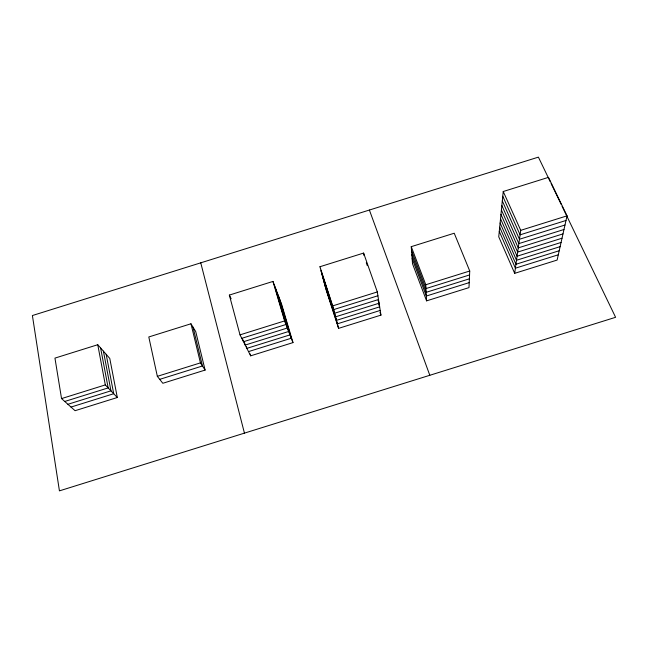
<?xml version="1.0" encoding="UTF-8"?>
<svg xmlns="http://www.w3.org/2000/svg" width="648" height="648" viewBox="0 0 648 648"><rect width="100%" height="100%" fill="white"/><g stroke="black" fill="none" stroke-linecap="round" stroke-linejoin="round"><path stroke-width="0.97" d="M469.743 271.01L468.99 287.615L426.587 300.858L412.517 263.752L411.245 246.669L454.224 233.223L469.743 271.01L425.801 284.739L426.587 300.858M503.237 191.516L498.741 236.787L514.674 273.334L557.118 260.075L567.04 215.849L548.483 177.358L503.237 191.516L520.725 230.332L514.674 273.334M229.343 295.075L272.954 281.435L281.734 304.649L292.985 342.606L250.663 355.833L240.011 334.862L229.343 295.075L231.15 298.793M319.942 266.733L363.601 253.076L377.314 291.94L380.951 315.122L338.588 328.358L326.373 290.693L319.942 266.733L332.667 305.897L338.588 328.358M97.767 344.72L54.95 358.109L61.544 398.593L75.071 410.702L117.312 397.508L109.771 358.425L97.767 344.72L105.316 384.912L117.312 397.508M190.966 323.781L148.797 336.968L157.343 376.342L162.826 383.284L205.108 370.073L195.712 331.549L190.966 323.781L200.443 362.872L205.108 370.073M520.725 230.332L567.04 215.849M566.004 220.474L520.093 234.835L502.767 196.247M564.983 225.026L519.469 239.258L502.305 200.896M563.979 229.497L518.862 243.599L501.852 205.473M240.011 334.862L284.618 320.914L292.985 342.606M332.667 305.897L377.314 291.94M562.99 233.896L518.262 247.876L501.406 209.968M241.769 338.321L285.995 324.494L274.404 285.258M377.914 295.763L333.647 309.598L321.003 270.686M562.027 238.213L517.671 252.08L500.961 214.391M61.544 398.593L105.316 384.912M378.505 299.522L334.603 313.243L322.048 274.566M561.071 242.457L517.088 256.211L500.531 218.741M64.751 401.468L108.167 387.901L100.61 347.968M469.565 274.946L425.987 288.562L411.545 250.719M560.131 246.637L516.513 260.269L500.11 223.017M67.91 404.295L110.962 390.833L103.413 351.159M157.343 376.342L200.443 362.872M469.387 278.818L426.173 292.321L411.845 254.696M559.208 250.744L515.954 264.263L499.689 227.229M71.013 407.074L113.716 393.725L106.167 354.31M159.716 379.347L202.459 365.99L193.023 327.143M248.516 351.597L291.3 338.232L279.96 299.951M380.214 310.441L337.389 323.822L325.077 285.849M469.217 282.625L426.352 296.023L412.136 258.625M558.309 254.786L515.403 268.199L499.276 231.368M550.241 181.699L538.399 157.132L32.4 315.536L59.43 490.868L615.6 317.301L562.083 206.275M551.116 183.522L561.209 204.452M411.245 246.669L425.801 284.739M369.392 210.041L429.81 375.281M366.29 262.788L367.286 265.615M378.076 300.364L379.088 303.224L335.551 316.832L323.069 278.389M378.659 304.017L379.655 306.86L336.474 320.355L324.081 282.147M379.963 312.32L380.951 315.122M278.608 296.371L290.004 334.878L246.872 348.365L246.345 346.421M277.231 292.726L288.692 331.476L245.195 345.068L244.409 342.144M275.829 289.024L287.356 328.018L243.494 341.723L242.984 339.803M272.954 281.435L284.618 320.914M250.144 353.921L250.663 355.833M200.75 262.837L244.442 433.131M363.601 253.076L364.014 255.514"/></g></svg>
